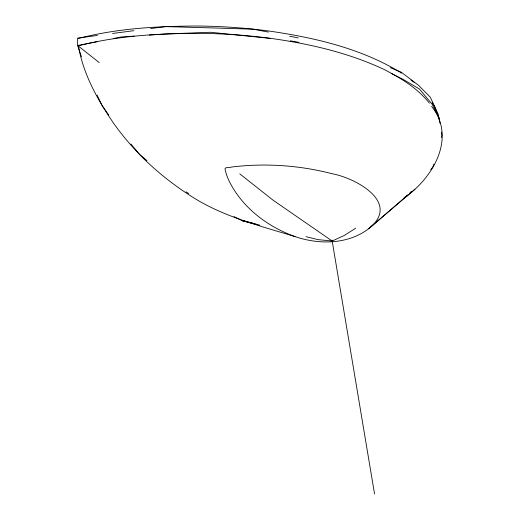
<?xml version="1.0" encoding="UTF-8"?>
<svg xmlns="http://www.w3.org/2000/svg" width="520" height="520" viewBox="0 0 520 520"><rect width="100%" height="100%" fill="white"/><g stroke="black" fill="none" stroke-linecap="round" stroke-linejoin="round"><path stroke-width="0.78" d="M441.487 137.527L441.916 135.233L441.396 132.028M433.888 164.151L432.776 167.174L430.736 169.578M408.688 194.279L368.596 228.781C347.75 244.543 318.909 244.81 294.99 236.567C259.506 225.719 222.729 216.613 191.191 196.216C175.572 186.297 160.927 174.928 147.446 162.253A506.948 362.076 -26 0 1 114.549 124.612C98.137 100.893 83.272 74.607 78.429 45.858C117.663 35.633 158.633 33.481 199.024 33.332A361.107 209.313 -3.7 0 1 269.822 38.239C309.127 43.686 348.354 52.624 384.404 69.621C401.031 78.247 417.632 88.276 429.384 103.155M409.76 193.122L411.372 191.386M403.936 198.139C432.4 178.542 456.969 138.32 431.639 106.438M414.934 189.156L368.596 228.781C401.407 202.969 356.272 178.263 332.319 173.778C299.533 165.256 265.057 162.903 231.426 167.05C229.847 167.986 225.524 166.79 224.991 168.733C225.661 172.692 227.097 176.482 228.696 180.147C241.631 207.129 267.209 226.649 294.99 236.567M355.661 228.241L344.038 235.586L332.189 241.033L317.831 239.603L306.072 236.678M404.196 197.594L407.615 195.436L405.509 196.644M78.442 38.454C117.442 28.256 158.197 26.137 198.354 26.02A359.45 209.995 -3.7 0 1 268.762 30.998C314.314 37.563 360.438 48.224 400.231 72.241L401.499 73.164M97.513 41.613L77.623 45.487L81.471 56.81M113.419 38.513L121.374 36.959L134.147 36.101M97.455 35.471L77.636 38.09L77.623 45.487L99.242 62.602M112.515 33.481L133.906 30.693M150.54 28.555L165.594 26.611L210.119 27.853L253.318 29.198L268.3 32.09M149.312 35.081L166.075 33.95L210.561 32.279L270.264 38.389M290.225 40.813L298.903 42.341M289.601 36.205L298.272 37.908M234.019 216.639L242.587 220.883L254.131 223.503M242.587 220.883L259.831 225.173M242.249 220.357L256.984 224.523M390.299 67.659L401.291 72.241L418.444 85.222L430.261 97.162L438.068 113.919L438.64 117.916M391.495 73.567L402.994 79.313L419.387 88.972L432.062 104.163L439.036 117.63L439.953 123.234M188.728 193.544L186.036 191.828M332.189 241.033L272.857 200.025L239.785 173.849M411.015 80.08L414.18 82.388M146.933 160.628L139.568 154.388L130.936 144.034M108.778 115.044L101.933 105.274L97.136 95.166M432.094 102.733L434.35 106.022L436.859 112.45M437.418 113.88L439.094 118.17L439.472 121.219M332.026 240.071L374.556 494"/></g></svg>
